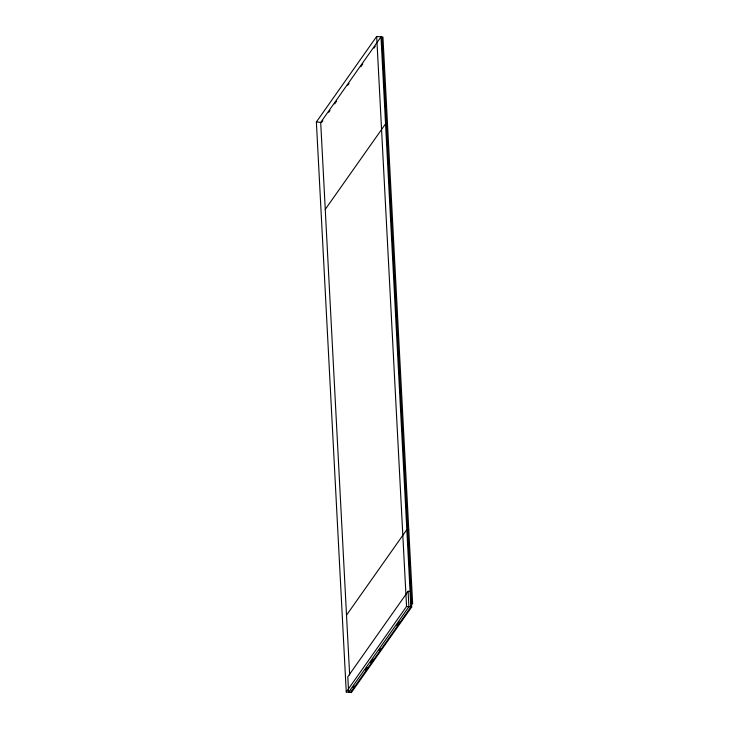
<?xml version="1.0" encoding="UTF-8"?>
<svg xmlns="http://www.w3.org/2000/svg" width="729" height="729" viewBox="0 0 729 729"><rect width="100%" height="100%" fill="white"/><g stroke="black" fill="none" stroke-linecap="round" stroke-linejoin="round"><path stroke-width="1.09" d="M381.814 36.988L411.694 607.02L351.396 692.55L346.257 692.012L316.377 121.98L376.683 36.45L382.944 37.106L412.623 603.275L410.655 606.063M322.829 120.659L321.516 122.518L316.377 121.98M328.724 112.284L330.037 110.425M334.629 103.919L336.598 101.131M347.733 85.329L349.045 83.471M360.846 66.74L362.814 63.942M373.95 48.141L375.262 46.282M325.252 209.387L385.55 123.857L387.509 124.058M346.521 615.176L406.818 529.646L408.769 529.846M408.103 591.274L347.806 676.804L348.617 692.258L408.914 606.728L408.103 591.274L410.062 591.474M346.257 692.012L406.554 606.482L376.683 36.45M352.973 687.875L354.285 686.016M365.429 670.206L367.398 667.418M370.669 662.77L373.294 659.052M379.189 650.687L380.502 648.828M396.886 625.582L399.51 621.864M350.567 692.468L410.874 606.938L380.994 36.897L320.696 122.426L349.656 675.045M410.664 603.074L412.623 603.275M406.554 606.482L411.694 607.02M351.278 690.281L351.396 692.55"/></g></svg>
